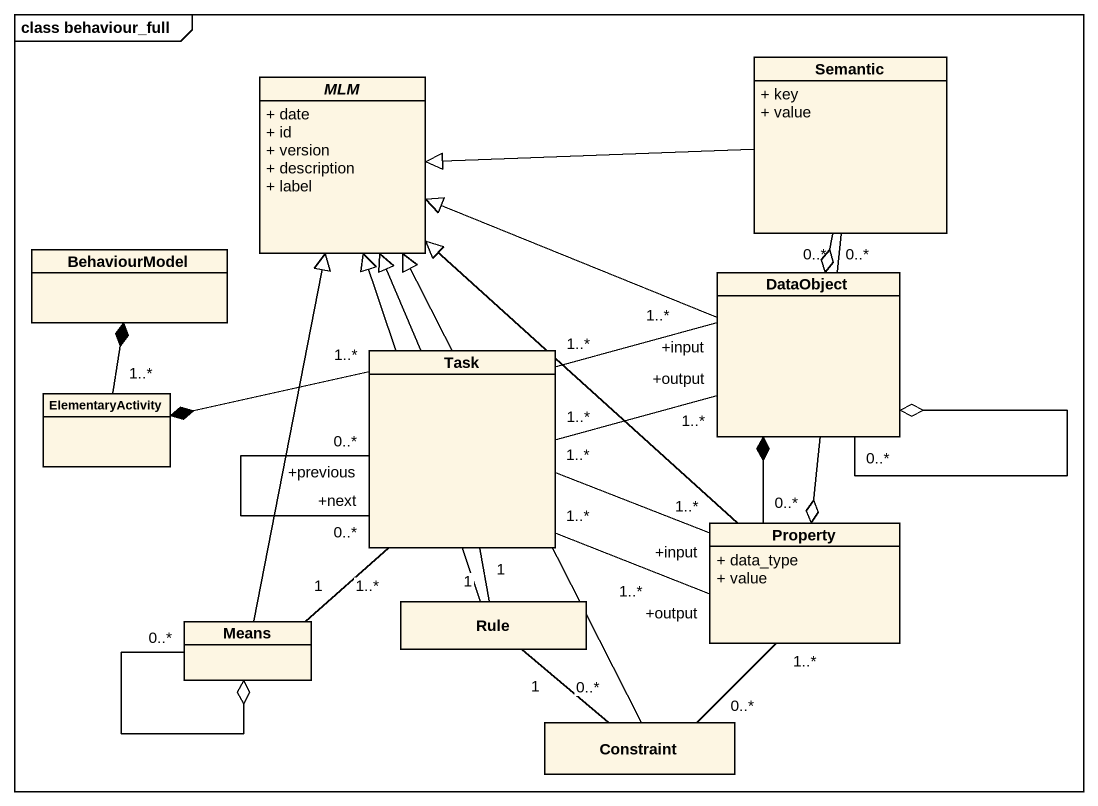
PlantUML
@startuml
mainframe class behaviour_full
hide circle
hide empty members
skinparam classAttributeIconSize 0
abstract class MLM {
  + date
  + id
  + version
  + description
  + label
}
class Semantic {
  + key
  + value
}
class BehaviourModel
class DataObject
class ElementaryActivity
class Task
class Property {
  + data_type
  + value
}
class Rule
class Means
class Constraint
Semantic -left-|> MLM
Semantic "0..*" --o DataObject
Semantic "0..*" --o Property
DataObject -left-|> MLM
DataObject "0..*" --o DataObject
ElementaryActivity "1..*" -up-* BehaviourModel
Task -up-|> MLM
Task "1..*" -right- "+input\n1..*" DataObject
Task "1..*" -right- "+output\n1..*" DataObject
Task "1..*" -left-* ElementaryActivity
Task "+previous\n0..*" -- "+next\n0..*" Task
Task "1..*" -right- "+input\n1..*" Property
Task "1..*" -right- "+output\n1..*" Property
Task "1" -- "1" Rule
Property -up-|> MLM
Property "0..*" -up-* DataObject
Rule -up-|> MLM
Rule "1" -- "0..*" Constraint
Means -up-|> MLM
Means "1" -up- "1..*" Task
Means "0..*" --o Means
Constraint -up-|> MLM
Constraint "0..*" -up- "1..*" Property
@enduml
